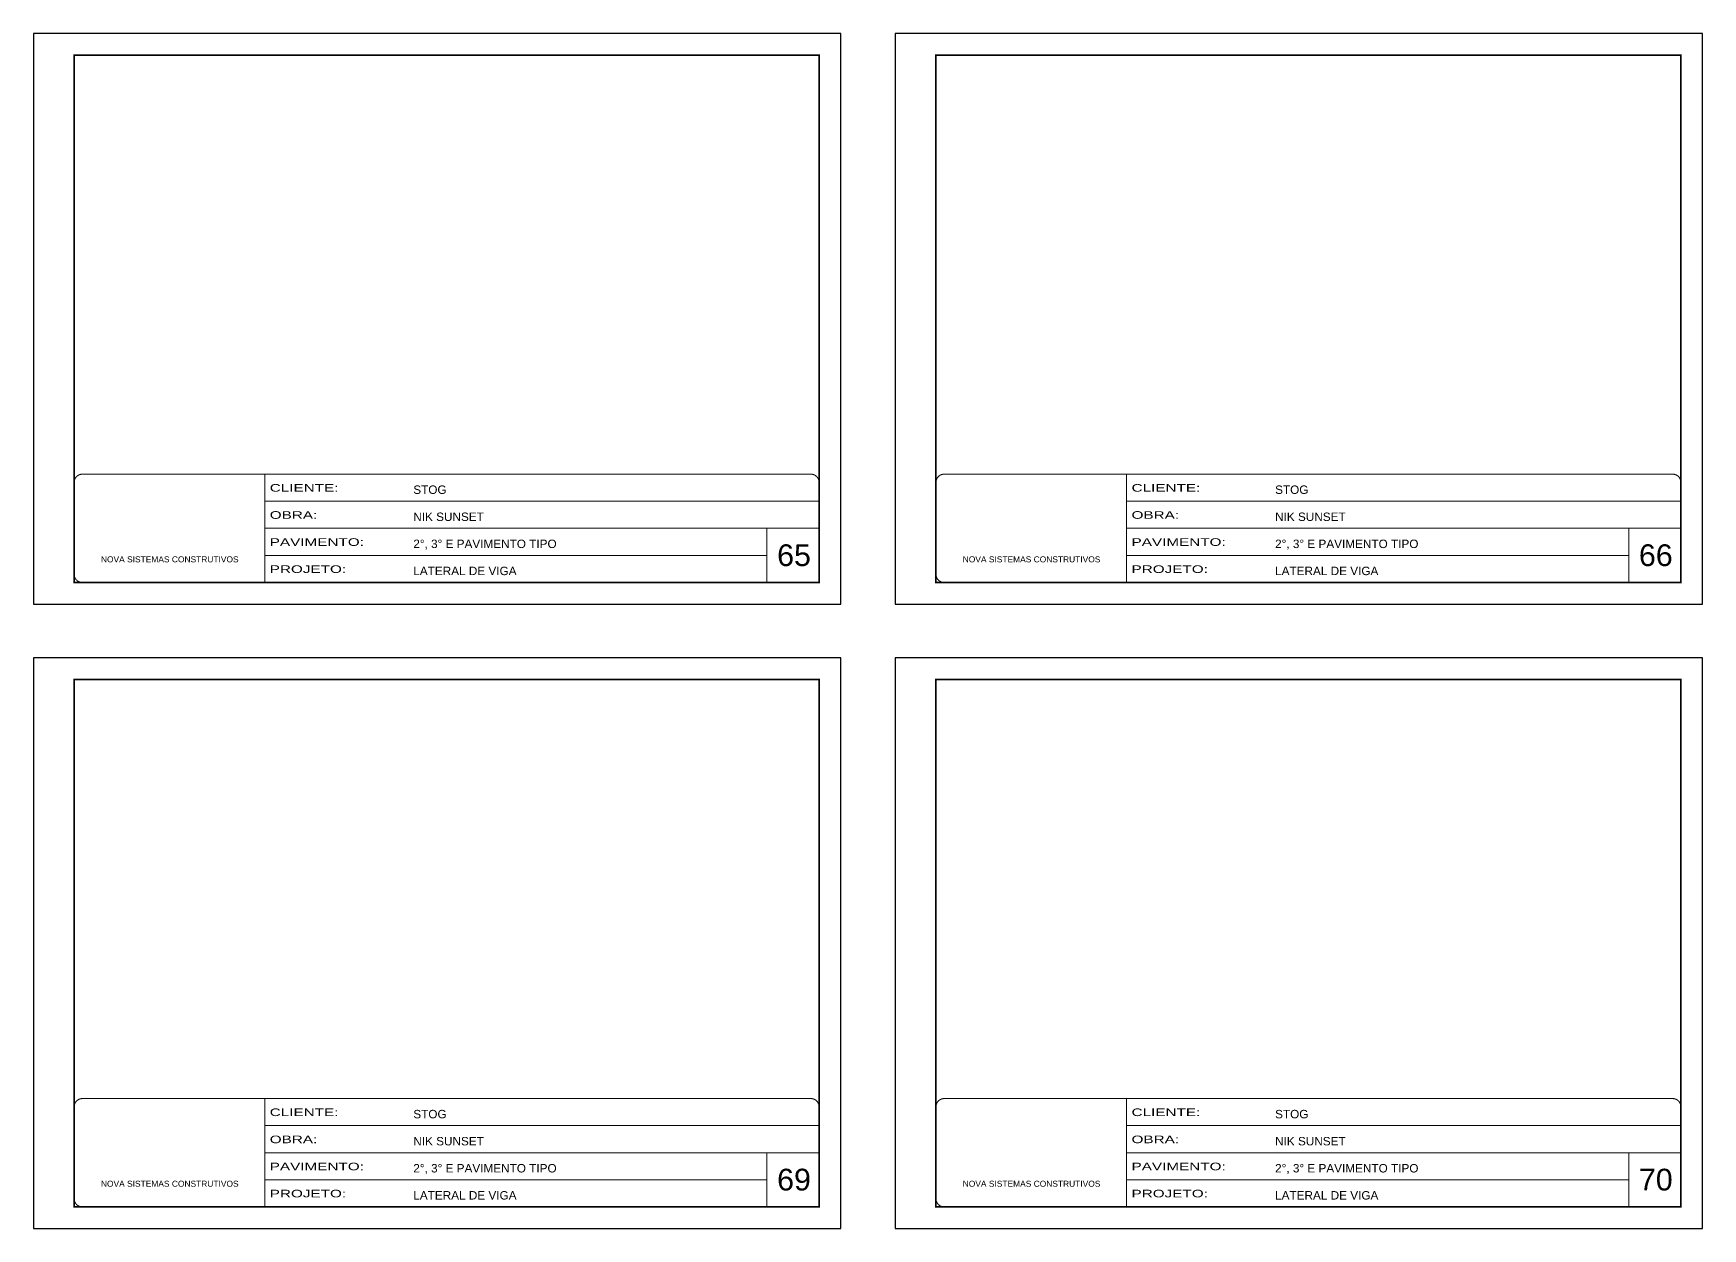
# Model space of a CAD drawing. Extents: x -10448 to -1189, y -11772 to 17235.
# Drawn here: x -10448 to -7378, y -3732 to -1533 of the extents above; entities that cross this region are included whole.
import ezdxf

# ---------------------------------------------------------------- set-up
doc = ezdxf.new("R2010")
doc.units = 0
doc.linetypes.add('CONTINUO', pattern=[0])
doc.linetypes.add('DASHED', pattern=[0.75, 0.5, -0.25])
for name, color, linetype, lineweight in [('CARIMBO', 255, 'Continuous', 9), ('Folhas', 255, 'Continuous', 9), ('SARRAFO DE PRESSAO', 251, 'DASHED', 9)]:
    doc.layers.add(name, color=color, linetype=linetype, lineweight=lineweight)
doc.layers.add('Laje_Perimetro', color=7, linetype='Continuous', plot=False)
doc.styles.add('ARIAL', font='arial.ttf')
doc.styles.add('Tecnologia', font='')
doc.styles.get('Tecnologia').set_extended_font_data('Forgotten Futurist')

# ---------------------------------------------------------------- blocks, each defined once
blk = doc.blocks.new('9999999999')
at = {"color": 30, "linetype": 'CONTINUO'}
for p, q in [((98564.6, 34230.2), (98564.6, 34429.4)), ((98564.6, 34379.6), (99584, 34379.6)), ((98564.6, 34329.8), (99488, 34329.8)), ((99584, 34329.8), (99488, 34329.8)), ((99488, 34329.8), (99488, 34230.2)), ((98564.6, 34280), (99488, 34280))]:
    blk.add_line(p, q, dxfattribs=at)
at = {"color": 30, "linetype": 'CONTINUO', "const_width": 2}
blk.add_lwpolyline([(99584, 34230.2), (99584, 34414.4, 0.414214), (99569, 34429.4), (98229, 34429.4, 0.414214), (98214, 34414.4), (98214, 34245.2, 0.414214), (98229, 34230.2), (99584, 34230.2)], format="xyb", dxfattribs=at)
at = {"layer": 'Folhas'}
blk.add_lwpolyline([(98139, 34190.2), (99624, 34190.2), (99624, 35240.2), (98139, 35240.2)], close=True, dxfattribs=at)
at = {"layer": 'Folhas', "color": 30, "const_width": 3}
blk.add_lwpolyline([(98214, 34230.2), (99584, 34230.2), (99584, 35200.2), (98214, 35200.2)], close=True, dxfattribs=at)
at = {"color": 7, "linetype": 'Continuous', "ltscale": 5, "style": 'ARIAL'}
for s, height, p in [('STOG', 15.48, (98837.7, 34393.1)), ('NIK SUNSET', 15.48, (98837.7, 34343.3)), ('2°, 3° E PAVIMENTO TIPO', 15.483, (98837.7, 34293.5)), ('NOVA SISTEMAS CONSTRUTIVOS', 11.059, (98263.2, 34267.2)), ('LATERAL DE VIGA', 15.483, (98837.7, 34243.7))]:
    blk.add_text(s, height=height, dxfattribs=at).set_placement(p)
at = {"layer": 'Folhas', "color": 7, "style": 'Tecnologia', "width": 1.5}
for s, p in [('CLIENTE:', (98573.7, 34397.2)), ('OBRA:', (98573.7, 34347.3)), ('PAVIMENTO:', (98573.7, 34297.5)), ('PROJETO:', (98573.7, 34247.7))]:
    blk.add_text(s, height=14, dxfattribs=at).set_placement(p)

msp = doc.modelspace()

# ---------------------------------------------------------------- linework, layer by layer
at = {"layer": 'Laje_Perimetro'}
for points in [[(-8963.28, -1532.97), (-10448.28, -1532.97), (-10448.28, -2582.97), (-8963.28, -2582.97)], [(-7378.28, -1532.97), (-8863.28, -1532.97), (-8863.28, -2582.97), (-7378.28, -2582.97)], [(-8963.28, -2681.55), (-10448.28, -2681.55), (-10448.28, -3731.55), (-8963.28, -3731.55)], [(-7378.28, -2681.55), (-8863.28, -2681.55), (-8863.28, -3731.55), (-7378.28, -3731.55)]]:
    msp.add_lwpolyline(points, close=True, dxfattribs=at)

# ---------------------------------------------------------------- block references
at = {"layer": 'SARRAFO DE PRESSAO', "color": 6, "linetype": 'ByBlock'}
for p in [(-108587.26, -36773.18), (-107002.26, -36773.18), (-108587.26, -37921.75), (-107002.26, -37921.75)]:
    msp.add_blockref('9999999999', p, dxfattribs=at)

# ---------------------------------------------------------------- texts
at = {"layer": 'CARIMBO', "style": 'ARIAL'}
for s, p in [('65', (-9080.42, -2512.83)), ('66', (-7495.42, -2512.83)), ('69', (-9080.42, -3661.41)), ('70', (-7495.42, -3661.41))]:
    msp.add_text(s, height=40, dxfattribs=at).set_placement(p)

doc.saveas('drawing.dxf')
